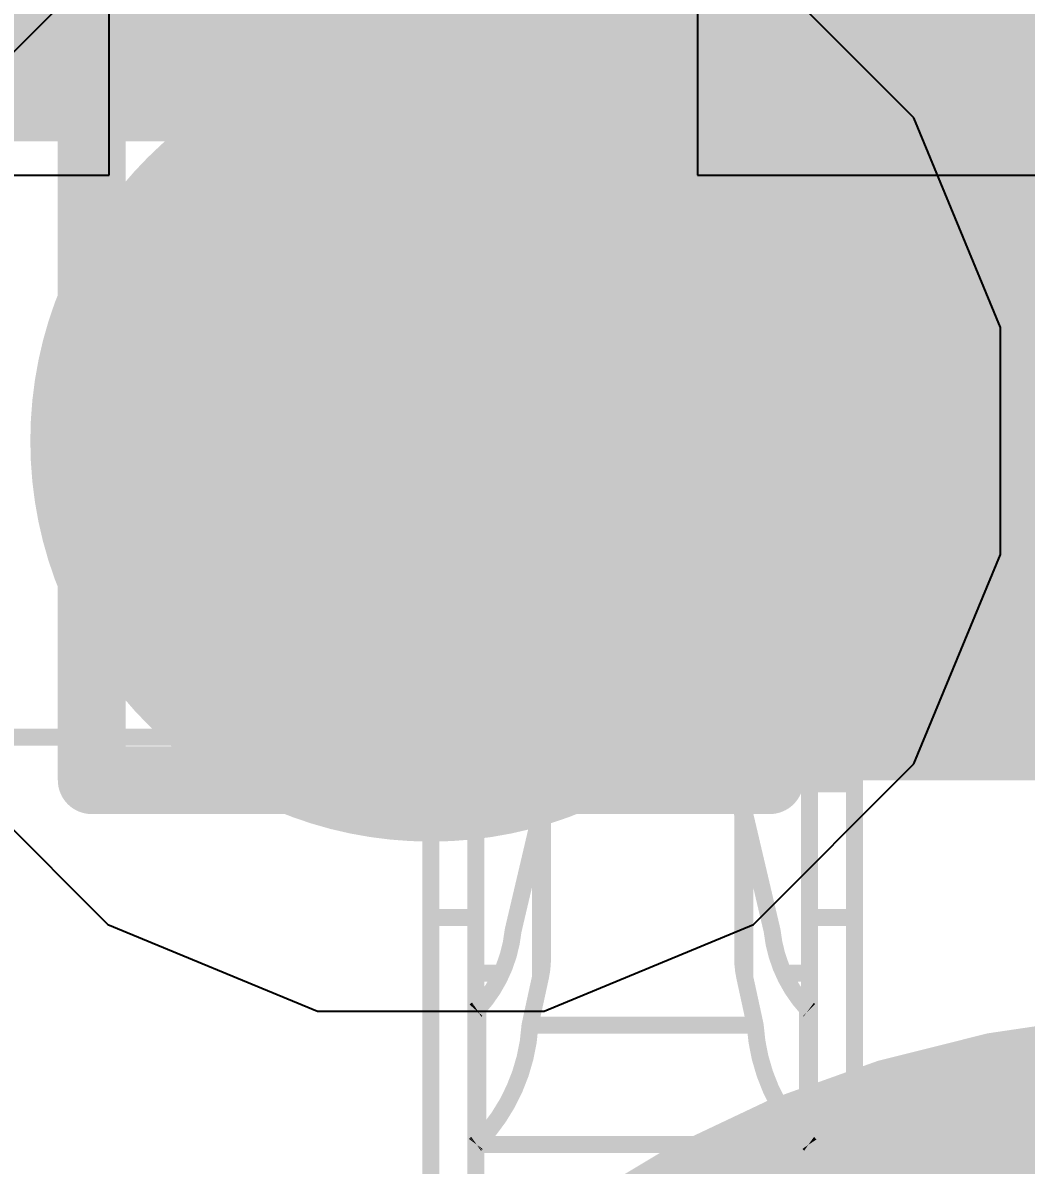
# Model space of a CAD drawing. Header units: inches. Extents: x -6 to 5433, y -4 to 5447.
# Drawn here: x 18.276 to 19.027, y 30.349 to 31.205 of the extents above; entities that cross this region are included whole.
import ezdxf

# ---------------------------------------------------------------- set-up
doc = ezdxf.new("R2010")
doc.units = ezdxf.units.IN
for name, color, linetype in [('Bottom Layer', 5, 'Continuous'), ('Bottom Overlay', 54, 'Continuous'), ('Drill Drawing', 1, 'Continuous'), ('Ground', 16, 'Continuous'), ('Mechanical 4', 56, 'Continuous'), ('Power', 76, 'Continuous'), ('Top Layer', 1, 'Continuous'), ('Top Solder', 216, 'Continuous'), ('Via Holes', 16, 'Continuous')]:
    doc.layers.add(name, color=color, linetype=linetype)
doc.styles.add('Arial', font='', dxfattribs={"height": 0.2})
doc.styles.get('Arial').set_extended_font_data('Arial')

# ---------------------------------------------------------------- blocks, each defined once
blk = doc.blocks.new('BL_R8812AF1_B_18')
at = {"layer": 'Bottom Overlay', "style": 'Arial', "text_generation_flag": 2}
blk.add_text('6', height=0.7, rotation=-180, dxfattribs=at).set_placement((-11.7982, -4.56821))
blk = doc.blocks.new('QTH_030_01_L_D_A_K_TR_154')
at = {"layer": 'Top Solder'}
for points in [[(-4.0041, -2.2594), (-3.4959, -2.2594), (-3.4959, -3.9126), (-4.0041, -3.9126)], [(-3.5041, -2.2594), (-2.9959, -2.2594), (-2.9959, -3.9126), (-3.5041, -3.9126)], [(-3.0041, -2.2594), (-2.4959, -2.2594), (-2.4959, -3.9126), (-3.0041, -3.9126)]]:
    blk.add_hatch(color=216, dxfattribs=at).paths.add_polyline_path(points)

msp = doc.modelspace()

# ---------------------------------------------------------------- hatches: boundary and pattern name
at = {"layer": 'Bottom Layer'}
h = msp.add_hatch(color=5, dxfattribs=at)
edge = h.paths.add_edge_path()
edge.add_arc((18.58115, 30.89171), 0.3, 0, 360)
at = {"layer": 'Ground'}
h = msp.add_hatch(color=16, dxfattribs=at)
edge = h.paths.add_edge_path()
edge.add_arc((18.58115, 30.89171), 0.3, 0, 360)
at = {"layer": 'Power'}
h = msp.add_hatch(color=76, dxfattribs=at)
edge = h.paths.add_edge_path()
edge.add_arc((18.58115, 30.89171), 0.3, 0, 360)
at = {"layer": 'Top Layer'}
h = msp.add_hatch(color=1, dxfattribs=at)
edge = h.paths.add_edge_path()
edge.add_arc((18.58115, 30.89171), 0.3, 0, 360)
at = {"layer": 'Via Holes'}
h = msp.add_hatch(color=7, dxfattribs=at)
edge = h.paths.add_edge_path()
edge.add_arc((18.58115, 30.89171), 0.15, 0, 360)

# ---------------------------------------------------------------- linework, layer by layer
at = {"layer": 'Bottom Layer'}
for points in [[(18.58115, 30.89171, 0.508, 0.508, 0), (20.54516, 30.89171, 0.508, 0.508, 0)], [(18.44298, 29.60111, 0.2794, 0.2794, -1), (19.89078, 29.60111, 0.2794, 0.2794, 0)]]:
    msp.add_lwpolyline(points, format="xyseb", dxfattribs=at)
msp.add_lwpolyline([(18.45415, 30.89171, 0.254, 0.254, 1), (18.70815, 30.89171, 0.254, 0.254, 1)], format="xyseb", close=True, dxfattribs=at)
at = {"layer": 'Drill Drawing'}
for points in [[(18.32715, 31.14571, 0.0508, 0.0508, 0), (18.83515, 31.14571, 0.0508, 0.0508, 0)], [(18.32715, 30.63771, 0.0508, 0.0508, 0), (18.32715, 31.14571, 0.0508, 0.0508, 0)], [(18.83515, 30.63771, 0.0508, 0.0508, 0), (18.83515, 31.14571, 0.0508, 0.0508, 0)], [(18.42875, 31.04411, 0.0508, 0.0508, 0), (18.73355, 31.04411, 0.0508, 0.0508, 0)], [(18.42875, 30.73931, 0.0508, 0.0508, 0), (18.42875, 31.04411, 0.0508, 0.0508, 0)], [(18.73355, 30.73931, 0.0508, 0.0508, 0), (18.73355, 31.04411, 0.0508, 0.0508, 0)], [(18.42875, 30.73931, 0.0508, 0.0508, 0), (18.73355, 30.73931, 0.0508, 0.0508, 0)], [(18.32715, 30.63771, 0.0508, 0.0508, 0), (18.83515, 30.63771, 0.0508, 0.0508, 0)]]:
    msp.add_lwpolyline(points, format="xyseb", dxfattribs=at)
for points in [[(18.31445, 31.14571, 0.0254, 0.0254, 1), (18.33985, 31.14571, 0.0254, 0.0254, 1)], [(18.31445, 31.14571, 0.0254, 0.0254, 1), (18.33985, 31.14571, 0.0254, 0.0254, 1)], [(18.82245, 31.14571, 0.0254, 0.0254, 1), (18.84785, 31.14571, 0.0254, 0.0254, 1)], [(18.82245, 31.14571, 0.0254, 0.0254, 1), (18.84785, 31.14571, 0.0254, 0.0254, 1)], [(18.41605, 31.04411, 0.0254, 0.0254, 1), (18.44145, 31.04411, 0.0254, 0.0254, 1)], [(18.41605, 31.04411, 0.0254, 0.0254, 1), (18.44145, 31.04411, 0.0254, 0.0254, 1)], [(18.72085, 31.04411, 0.0254, 0.0254, 1), (18.74625, 31.04411, 0.0254, 0.0254, 1)], [(18.72085, 31.04411, 0.0254, 0.0254, 1), (18.74625, 31.04411, 0.0254, 0.0254, 1)], [(18.41605, 30.73931, 0.0254, 0.0254, 1), (18.44145, 30.73931, 0.0254, 0.0254, 1)], [(18.41605, 30.73931, 0.0254, 0.0254, 1), (18.44145, 30.73931, 0.0254, 0.0254, 1)], [(18.72085, 30.73931, 0.0254, 0.0254, 1), (18.74625, 30.73931, 0.0254, 0.0254, 1)], [(18.72085, 30.73931, 0.0254, 0.0254, 1), (18.74625, 30.73931, 0.0254, 0.0254, 1)], [(18.31445, 30.63771, 0.0254, 0.0254, 1), (18.33985, 30.63771, 0.0254, 0.0254, 1)], [(18.31445, 30.63771, 0.0254, 0.0254, 1), (18.33985, 30.63771, 0.0254, 0.0254, 1)], [(18.82245, 30.63771, 0.0254, 0.0254, 1), (18.84785, 30.63771, 0.0254, 0.0254, 1)], [(18.82245, 30.63771, 0.0254, 0.0254, 1), (18.84785, 30.63771, 0.0254, 0.0254, 1)]]:
    msp.add_lwpolyline(points, format="xyseb", close=True, dxfattribs=at)
at = {"layer": 'Mechanical 4'}
for points in [[(18.58115, 31.07495, 0.0127, 0.0127, 0), (18.89865, 31.07495, 0.0127, 0.0127, 0)], [(18.58115, 30.28745, 0.0127, 0.0127, 0), (18.58115, 31.07495, 0.0127, 0.0127, 0)], [(18.89865, 30.66995, 0.0127, 0.0127, 0), (18.89865, 31.07495, 0.0127, 0.0127, 0)], [(18.58115, 30.91494, 0.0127, 0.0127, 0), (18.89865, 30.91494, 0.0127, 0.0127, 0)], [(18.61491, 30.89441, 0.0127, 0.0127, 0), (18.86491, 30.89441, 0.0127, 0.0127, 0)], [(18.61491, 30.28745, 0.0127, 0.0127, 0), (18.61491, 30.89441, 0.0127, 0.0127, 0)], [(18.86491, 30.28745, 0.0127, 0.0127, 0), (18.86491, 30.89441, 0.0127, 0.0127, 0)], [(18.61491, 30.83774, 0.0127, 0.0127, 0), (18.86491, 30.83774, 0.0127, 0.0127, 0)], [(18.66491, 30.7237, 0.0127, 0.0127, -0.247377), (18.68891, 30.76494, 0.0127, 0.0127, 0)], [(18.68892, 30.76494, 0.0127, 0.0127, 0), (18.79089, 30.76494, 0.0127, 0.0127, 0)], [(18.68892, 30.65528, 0.0127, 0.0127, 0), (18.68892, 30.76494, 0.0127, 0.0127, 0)], [(18.79089, 30.65528, 0.0127, 0.0127, 0), (18.79089, 30.76494, 0.0127, 0.0127, 0)], [(18.7909, 30.76494, 0.0127, 0.0127, -0.247377), (18.81491, 30.7237, 0.0127, 0.0127, 0)], [(18.66491, 30.50435, 0.0127, 0.0127, 0), (18.66491, 30.7237, 0.0127, 0.0127, 0)], [(18.81491, 30.50435, 0.0127, 0.0127, 0), (18.81491, 30.7237, 0.0127, 0.0127, 0)], [(18.26365, 30.66995, 0.0127, 0.0127, 0), (18.58115, 30.66995, 0.0127, 0.0127, 0)], [(18.89865, 30.66995, 0.0127, 0.0127, 0), (19.21615, 30.66995, 0.0127, 0.0127, 0)], [(18.89865, 30.28745, 0.0127, 0.0127, 0), (18.89865, 30.66995, 0.0127, 0.0127, 0)], [(18.66491, 30.61071, 0.0127, 0.0127, -0.23748), (18.68891, 30.65529, 0.0127, 0.0127, 0)], [(18.68892, 30.65528, 0.0127, 0.0127, 0), (18.79089, 30.65528, 0.0127, 0.0127, 0)], [(18.7909, 30.65529, 0.0127, 0.0127, -0.23748), (18.81491, 30.61071, 0.0127, 0.0127, 0)], [(18.58115, 30.63495, 0.0127, 0.0127, 0), (18.61491, 30.63495, 0.0127, 0.0127, 0)], [(18.86491, 30.63495, 0.0127, 0.0127, 0), (18.89865, 30.63495, 0.0127, 0.0127, 0)], [(18.66491, 30.62526, 0.0127, 0.0127, -0.057864), (18.66339, 30.61223, 0.0127, 0.0127, 0)], [(18.81642, 30.61223, 0.0127, 0.0127, -0.057864), (18.81491, 30.62526, 0.0127, 0.0127, 0)], [(18.64286, 30.52495, 0.0127, 0.0127, 0), (18.66339, 30.61223, 0.0127, 0.0127, 0)], [(18.66339, 30.49028, 0.0127, 0.0127, 0), (18.66339, 30.61223, 0.0127, 0.0127, 0)], [(18.81642, 30.61223, 0.0127, 0.0127, 0), (18.83694, 30.52495, 0.0127, 0.0127, 0)], [(18.81642, 30.49028, 0.0127, 0.0127, 0), (18.81642, 30.61223, 0.0127, 0.0127, 0)], [(18.58115, 30.53495, 0.0127, 0.0127, 0), (18.61491, 30.53495, 0.0127, 0.0127, 0)], [(18.86491, 30.53495, 0.0127, 0.0127, 0), (18.89865, 30.53495, 0.0127, 0.0127, 0)], [(18.64287, 30.52495, 0.0127, 0.0127, -0.162591), (18.61642, 30.46645, 0.0127, 0.0127, 0)], [(18.86339, 30.46645, 0.0127, 0.0127, -0.162591), (18.83694, 30.52495, 0.0127, 0.0127, 0)], [(18.66491, 30.50435, 0.0127, 0.0127, -0.053658), (18.66339, 30.49028, 0.0127, 0.0127, 0)], [(18.81642, 30.49028, 0.0127, 0.0127, -0.053658), (18.81491, 30.50435, 0.0127, 0.0127, 0)], [(18.61491, 30.49328, 0.0127, 0.0127, 0), (18.63357, 30.49328, 0.0127, 0.0127, 0)], [(18.65553, 30.45418, 0.0127, 0.0127, 0), (18.66339, 30.49028, 0.0127, 0.0127, 0)], [(18.81642, 30.49028, 0.0127, 0.0127, 0), (18.82428, 30.45418, 0.0127, 0.0127, 0)], [(18.84624, 30.49328, 0.0127, 0.0127, 0), (18.86491, 30.49328, 0.0127, 0.0127, 0)], [(18.61491, 30.46521, 0.0127, 0.0127, -0.011022), (18.61494, 30.4653, 0.0127, 0.0127, 0)], [(18.61494, 30.4653, 0.0127, 0.0127, -0.028404), (18.61499, 30.46539, 0.0127, 0.0127, 0)], [(18.61499, 30.46539, 0.0127, 0.0127, -0.035041), (18.61505, 30.46549, 0.0127, 0.0127, 0)], [(18.61505, 30.46549, 0.0127, 0.0127, -0.032319), (18.61515, 30.46559, 0.0127, 0.0127, 0)], [(18.61515, 30.46559, 0.0127, 0.0127, -0.024462), (18.61529, 30.46571, 0.0127, 0.0127, 0)], [(18.61529, 30.46571, 0.0127, 0.0127, -0.013729), (18.61547, 30.46584, 0.0127, 0.0127, 0)], [(18.61547, 30.46584, 0.0127, 0.0127, -0.00812), (18.61568, 30.46599, 0.0127, 0.0127, 0)], [(18.61568, 30.46599, 0.0127, 0.0127, -0.004821), (18.61591, 30.46614, 0.0127, 0.0127, 0)], [(18.61591, 30.46614, 0.0127, 0.0127, 0), (18.61642, 30.46645, 0.0127, 0.0127, 0)], [(18.61642, 30.36608, 0.0127, 0.0127, 0), (18.61642, 30.46645, 0.0127, 0.0127, 0)], [(18.86339, 30.46645, 0.0127, 0.0127, 0), (18.86365, 30.46629, 0.0127, 0.0127, 0)], [(18.86339, 30.36608, 0.0127, 0.0127, 0), (18.86339, 30.46645, 0.0127, 0.0127, 0)], [(18.86365, 30.46629, 0.0127, 0.0127, 0), (18.86391, 30.46613, 0.0127, 0.0127, 0)], [(18.86391, 30.46613, 0.0127, 0.0127, -0.006055), (18.86415, 30.46598, 0.0127, 0.0127, 0)], [(18.86415, 30.46598, 0.0127, 0.0127, -0.010737), (18.86436, 30.46584, 0.0127, 0.0127, 0)], [(18.86436, 30.46584, 0.0127, 0.0127, -0.018562), (18.86452, 30.46571, 0.0127, 0.0127, 0)], [(18.86452, 30.46572, 0.0127, 0.0127, -0.023386), (18.86465, 30.4656, 0.0127, 0.0127, 0)], [(18.86465, 30.4656, 0.0127, 0.0127, -0.054321), (18.86481, 30.4654, 0.0127, 0.0127, 0)], [(18.86481, 30.4654, 0.0127, 0.0127, -0.028597), (18.86491, 30.46521, 0.0127, 0.0127, 0)], [(18.65553, 30.45418, 0.0127, 0.0127, -0.179894), (18.61642, 30.36608, 0.0127, 0.0127, 0)], [(18.65553, 30.45418, 0.0127, 0.0127, 0), (18.82428, 30.45418, 0.0127, 0.0127, 0)], [(18.86339, 30.36608, 0.0127, 0.0127, -0.179894), (18.82428, 30.45418, 0.0127, 0.0127, 0)], [(18.61491, 30.36515, 0.0127, 0.0127, -0.013234), (18.61494, 30.36521, 0.0127, 0.0127, 0)], [(18.61491, 30.36495, 0.0127, 0.0127, 0), (18.86491, 30.36495, 0.0127, 0.0127, 0)], [(18.61494, 30.36521, 0.0127, 0.0127, -0.032689), (18.61499, 30.36528, 0.0127, 0.0127, 0)], [(18.61499, 30.36528, 0.0127, 0.0127, -0.037446), (18.61505, 30.36535, 0.0127, 0.0127, 0)], [(18.61505, 30.36535, 0.0127, 0.0127, -0.031881), (18.61515, 30.36543, 0.0127, 0.0127, 0)], [(18.61515, 30.36543, 0.0127, 0.0127, -0.02262), (18.61529, 30.36552, 0.0127, 0.0127, 0)], [(18.61529, 30.36552, 0.0127, 0.0127, -0.012209), (18.61547, 30.36562, 0.0127, 0.0127, 0)], [(18.61547, 30.36562, 0.0127, 0.0127, -0.00707), (18.61568, 30.36573, 0.0127, 0.0127, 0)], [(18.61568, 30.36573, 0.0127, 0.0127, 0), (18.61591, 30.36584, 0.0127, 0.0127, 0)], [(18.61591, 30.36584, 0.0127, 0.0127, 0), (18.61642, 30.36608, 0.0127, 0.0127, 0)], [(18.86339, 30.36608, 0.0127, 0.0127, 0), (18.86365, 30.36595, 0.0127, 0.0127, 0)], [(18.86365, 30.36595, 0.0127, 0.0127, 0), (18.86391, 30.36584, 0.0127, 0.0127, 0)], [(18.86391, 30.36584, 0.0127, 0.0127, -0.005205), (18.86415, 30.36573, 0.0127, 0.0127, 0)], [(18.86415, 30.36572, 0.0127, 0.0127, -0.009376), (18.86435, 30.36562, 0.0127, 0.0127, 0)], [(18.86435, 30.36562, 0.0127, 0.0127, -0.016687), (18.86452, 30.36552, 0.0127, 0.0127, 0)], [(18.86452, 30.36552, 0.0127, 0.0127, -0.021994), (18.86465, 30.36543, 0.0127, 0.0127, 0)], [(18.86464, 30.36543, 0.0127, 0.0127, -0.026751), (18.86474, 30.36535, 0.0127, 0.0127, 0)], [(18.86474, 30.36535, 0.0127, 0.0127, -0.028288), (18.86481, 30.36528, 0.0127, 0.0127, 0)], [(18.86481, 30.36528, 0.0127, 0.0127, -0.032605), (18.86491, 30.36515, 0.0127, 0.0127, 0)]]:
    msp.add_lwpolyline(points, format="xyseb", dxfattribs=at)
for points in [[(18.57798, 31.07495, 0.00635, 0.00635, 1), (18.58433, 31.07495, 0.00635, 0.00635, 1)], [(18.57798, 31.07495, 0.00635, 0.00635, 1), (18.58433, 31.07495, 0.00635, 0.00635, 1)], [(18.89548, 31.07495, 0.00635, 0.00635, 1), (18.90183, 31.07495, 0.00635, 0.00635, 1)], [(18.89548, 31.07495, 0.00635, 0.00635, 1), (18.90183, 31.07495, 0.00635, 0.00635, 1)], [(18.57798, 30.91494, 0.00635, 0.00635, 1), (18.58433, 30.91494, 0.00635, 0.00635, 1)], [(18.89548, 30.91494, 0.00635, 0.00635, 1), (18.90183, 30.91494, 0.00635, 0.00635, 1)], [(18.61173, 30.89441, 0.00635, 0.00635, 1), (18.61808, 30.89441, 0.00635, 0.00635, 1)], [(18.61173, 30.89441, 0.00635, 0.00635, 1), (18.61808, 30.89441, 0.00635, 0.00635, 1)], [(18.86173, 30.89441, 0.00635, 0.00635, 1), (18.86808, 30.89441, 0.00635, 0.00635, 1)], [(18.86173, 30.89441, 0.00635, 0.00635, 1), (18.86808, 30.89441, 0.00635, 0.00635, 1)], [(18.61173, 30.83774, 0.00635, 0.00635, 1), (18.61808, 30.83774, 0.00635, 0.00635, 1)], [(18.86173, 30.83774, 0.00635, 0.00635, 1), (18.86808, 30.83774, 0.00635, 0.00635, 1)], [(18.68574, 30.76494, 0.00635, 0.00635, 1), (18.69209, 30.76494, 0.00635, 0.00635, 1)], [(18.68574, 30.76494, 0.00635, 0.00635, 1), (18.69209, 30.76494, 0.00635, 0.00635, 1)], [(18.68574, 30.76494, 0.00635, 0.00635, 1), (18.69209, 30.76494, 0.00635, 0.00635, 1)], [(18.78772, 30.76494, 0.00635, 0.00635, 1), (18.79407, 30.76494, 0.00635, 0.00635, 1)], [(18.78772, 30.76494, 0.00635, 0.00635, 1), (18.79407, 30.76494, 0.00635, 0.00635, 1)], [(18.78772, 30.76494, 0.00635, 0.00635, 1), (18.79407, 30.76494, 0.00635, 0.00635, 1)], [(18.66173, 30.7237, 0.00635, 0.00635, 1), (18.66808, 30.7237, 0.00635, 0.00635, 1)], [(18.66173, 30.7237, 0.00635, 0.00635, 1), (18.66808, 30.7237, 0.00635, 0.00635, 1)], [(18.81173, 30.7237, 0.00635, 0.00635, 1), (18.81808, 30.7237, 0.00635, 0.00635, 1)], [(18.81173, 30.7237, 0.00635, 0.00635, 1), (18.81808, 30.7237, 0.00635, 0.00635, 1)], [(18.57798, 30.66995, 0.00635, 0.00635, 1), (18.58433, 30.66995, 0.00635, 0.00635, 1)], [(18.89548, 30.66995, 0.00635, 0.00635, 1), (18.90183, 30.66995, 0.00635, 0.00635, 1)], [(18.89548, 30.66995, 0.00635, 0.00635, 1), (18.90183, 30.66995, 0.00635, 0.00635, 1)], [(18.89548, 30.66995, 0.00635, 0.00635, 1), (18.90183, 30.66995, 0.00635, 0.00635, 1)], [(18.68574, 30.65529, 0.00635, 0.00635, 1), (18.69209, 30.65529, 0.00635, 0.00635, 1)], [(18.68574, 30.65528, 0.00635, 0.00635, 1), (18.69209, 30.65528, 0.00635, 0.00635, 1)], [(18.68574, 30.65528, 0.00635, 0.00635, 1), (18.69209, 30.65528, 0.00635, 0.00635, 1)], [(18.78772, 30.65528, 0.00635, 0.00635, 1), (18.79407, 30.65528, 0.00635, 0.00635, 1)], [(18.78772, 30.65528, 0.00635, 0.00635, 1), (18.79407, 30.65528, 0.00635, 0.00635, 1)], [(18.78772, 30.65529, 0.00635, 0.00635, 1), (18.79407, 30.65529, 0.00635, 0.00635, 1)], [(18.57798, 30.63495, 0.00635, 0.00635, 1), (18.58433, 30.63495, 0.00635, 0.00635, 1)], [(18.61173, 30.63495, 0.00635, 0.00635, 1), (18.61808, 30.63495, 0.00635, 0.00635, 1)], [(18.86173, 30.63495, 0.00635, 0.00635, 1), (18.86808, 30.63495, 0.00635, 0.00635, 1)], [(18.89548, 30.63495, 0.00635, 0.00635, 1), (18.90183, 30.63495, 0.00635, 0.00635, 1)], [(18.66173, 30.62526, 0.00635, 0.00635, 1), (18.66808, 30.62526, 0.00635, 0.00635, 1)], [(18.81173, 30.62526, 0.00635, 0.00635, 1), (18.81808, 30.62526, 0.00635, 0.00635, 1)], [(18.66021, 30.61223, 0.00635, 0.00635, 1), (18.66656, 30.61223, 0.00635, 0.00635, 1)], [(18.66021, 30.61223, 0.00635, 0.00635, 1), (18.66656, 30.61223, 0.00635, 0.00635, 1)], [(18.66021, 30.61223, 0.00635, 0.00635, 1), (18.66656, 30.61223, 0.00635, 0.00635, 1)], [(18.66173, 30.61071, 0.00635, 0.00635, 1), (18.66808, 30.61071, 0.00635, 0.00635, 1)], [(18.81173, 30.61071, 0.00635, 0.00635, 1), (18.81808, 30.61071, 0.00635, 0.00635, 1)], [(18.81325, 30.61223, 0.00635, 0.00635, 1), (18.8196, 30.61223, 0.00635, 0.00635, 1)], [(18.81325, 30.61223, 0.00635, 0.00635, 1), (18.8196, 30.61223, 0.00635, 0.00635, 1)], [(18.81325, 30.61223, 0.00635, 0.00635, 1), (18.8196, 30.61223, 0.00635, 0.00635, 1)], [(18.57798, 30.53495, 0.00635, 0.00635, 1), (18.58433, 30.53495, 0.00635, 0.00635, 1)], [(18.61173, 30.53495, 0.00635, 0.00635, 1), (18.61808, 30.53495, 0.00635, 0.00635, 1)], [(18.86173, 30.53495, 0.00635, 0.00635, 1), (18.86808, 30.53495, 0.00635, 0.00635, 1)], [(18.89548, 30.53495, 0.00635, 0.00635, 1), (18.90183, 30.53495, 0.00635, 0.00635, 1)], [(18.63969, 30.52495, 0.00635, 0.00635, 1), (18.64604, 30.52495, 0.00635, 0.00635, 1)], [(18.63969, 30.52495, 0.00635, 0.00635, 1), (18.64604, 30.52495, 0.00635, 0.00635, 1)], [(18.83377, 30.52495, 0.00635, 0.00635, 1), (18.84012, 30.52495, 0.00635, 0.00635, 1)], [(18.83377, 30.52495, 0.00635, 0.00635, 1), (18.84012, 30.52495, 0.00635, 0.00635, 1)], [(18.66173, 30.50435, 0.00635, 0.00635, 1), (18.66808, 30.50435, 0.00635, 0.00635, 1)], [(18.66173, 30.50435, 0.00635, 0.00635, 1), (18.66808, 30.50435, 0.00635, 0.00635, 1)], [(18.81173, 30.50435, 0.00635, 0.00635, 1), (18.81808, 30.50435, 0.00635, 0.00635, 1)], [(18.81173, 30.50435, 0.00635, 0.00635, 1), (18.81808, 30.50435, 0.00635, 0.00635, 1)], [(18.61173, 30.49328, 0.00635, 0.00635, 1), (18.61808, 30.49328, 0.00635, 0.00635, 1)], [(18.63039, 30.49328, 0.00635, 0.00635, 1), (18.63674, 30.49328, 0.00635, 0.00635, 1)], [(18.66021, 30.49028, 0.00635, 0.00635, 1), (18.66656, 30.49028, 0.00635, 0.00635, 1)], [(18.66021, 30.49028, 0.00635, 0.00635, 1), (18.66656, 30.49028, 0.00635, 0.00635, 1)], [(18.66021, 30.49028, 0.00635, 0.00635, 1), (18.66656, 30.49028, 0.00635, 0.00635, 1)], [(18.81325, 30.49028, 0.00635, 0.00635, 1), (18.8196, 30.49028, 0.00635, 0.00635, 1)], [(18.81325, 30.49028, 0.00635, 0.00635, 1), (18.8196, 30.49028, 0.00635, 0.00635, 1)], [(18.81325, 30.49028, 0.00635, 0.00635, 1), (18.8196, 30.49028, 0.00635, 0.00635, 1)], [(18.84307, 30.49328, 0.00635, 0.00635, 1), (18.84942, 30.49328, 0.00635, 0.00635, 1)], [(18.86173, 30.49328, 0.00635, 0.00635, 1), (18.86808, 30.49328, 0.00635, 0.00635, 1)], [(18.61173, 30.46521, 0.00635, 0.00635, 1), (18.61808, 30.46521, 0.00635, 0.00635, 1)], [(18.61177, 30.4653, 0.00635, 0.00635, 1), (18.61812, 30.4653, 0.00635, 0.00635, 1)], [(18.61177, 30.4653, 0.00635, 0.00635, 1), (18.61812, 30.4653, 0.00635, 0.00635, 1)], [(18.61181, 30.46539, 0.00635, 0.00635, 1), (18.61816, 30.46539, 0.00635, 0.00635, 1)], [(18.61181, 30.46539, 0.00635, 0.00635, 1), (18.61816, 30.46539, 0.00635, 0.00635, 1)], [(18.61188, 30.46549, 0.00635, 0.00635, 1), (18.61823, 30.46549, 0.00635, 0.00635, 1)], [(18.61188, 30.46549, 0.00635, 0.00635, 1), (18.61823, 30.46549, 0.00635, 0.00635, 1)], [(18.61198, 30.46559, 0.00635, 0.00635, 1), (18.61833, 30.46559, 0.00635, 0.00635, 1)], [(18.61198, 30.46559, 0.00635, 0.00635, 1), (18.61833, 30.46559, 0.00635, 0.00635, 1)], [(18.61212, 30.46571, 0.00635, 0.00635, 1), (18.61847, 30.46571, 0.00635, 0.00635, 1)], [(18.61211, 30.46571, 0.00635, 0.00635, 1), (18.61846, 30.46571, 0.00635, 0.00635, 1)], [(18.61229, 30.46584, 0.00635, 0.00635, 1), (18.61864, 30.46584, 0.00635, 0.00635, 1)], [(18.61229, 30.46584, 0.00635, 0.00635, 1), (18.61864, 30.46584, 0.00635, 0.00635, 1)], [(18.6125, 30.46599, 0.00635, 0.00635, 1), (18.61885, 30.46599, 0.00635, 0.00635, 1)], [(18.61251, 30.46599, 0.00635, 0.00635, 1), (18.61886, 30.46599, 0.00635, 0.00635, 1)], [(18.61274, 30.46614, 0.00635, 0.00635, 1), (18.61909, 30.46614, 0.00635, 0.00635, 1)], [(18.61274, 30.46614, 0.00635, 0.00635, 1), (18.61909, 30.46614, 0.00635, 0.00635, 1)], [(18.61325, 30.46645, 0.00635, 0.00635, 1), (18.6196, 30.46645, 0.00635, 0.00635, 1)], [(18.61325, 30.46645, 0.00635, 0.00635, 1), (18.6196, 30.46645, 0.00635, 0.00635, 1)], [(18.61325, 30.46645, 0.00635, 0.00635, 1), (18.6196, 30.46645, 0.00635, 0.00635, 1)], [(18.86021, 30.46645, 0.00635, 0.00635, 1), (18.86656, 30.46645, 0.00635, 0.00635, 1)], [(18.86021, 30.46645, 0.00635, 0.00635, 1), (18.86656, 30.46645, 0.00635, 0.00635, 1)], [(18.86021, 30.46645, 0.00635, 0.00635, 1), (18.86656, 30.46645, 0.00635, 0.00635, 1)], [(18.86048, 30.46629, 0.00635, 0.00635, 1), (18.86683, 30.46629, 0.00635, 0.00635, 1)], [(18.86048, 30.46629, 0.00635, 0.00635, 1), (18.86683, 30.46629, 0.00635, 0.00635, 1)], [(18.86074, 30.46613, 0.00635, 0.00635, 1), (18.86709, 30.46613, 0.00635, 0.00635, 1)], [(18.86073, 30.46613, 0.00635, 0.00635, 1), (18.86708, 30.46613, 0.00635, 0.00635, 1)], [(18.86097, 30.46598, 0.00635, 0.00635, 1), (18.86732, 30.46598, 0.00635, 0.00635, 1)], [(18.86098, 30.46598, 0.00635, 0.00635, 1), (18.86733, 30.46598, 0.00635, 0.00635, 1)], [(18.86118, 30.46584, 0.00635, 0.00635, 1), (18.86753, 30.46584, 0.00635, 0.00635, 1)], [(18.86118, 30.46584, 0.00635, 0.00635, 1), (18.86753, 30.46584, 0.00635, 0.00635, 1)], [(18.86135, 30.46572, 0.00635, 0.00635, 1), (18.8677, 30.46572, 0.00635, 0.00635, 1)], [(18.86135, 30.46571, 0.00635, 0.00635, 1), (18.8677, 30.46571, 0.00635, 0.00635, 1)], [(18.86147, 30.4656, 0.00635, 0.00635, 1), (18.86782, 30.4656, 0.00635, 0.00635, 1)], [(18.86147, 30.4656, 0.00635, 0.00635, 1), (18.86782, 30.4656, 0.00635, 0.00635, 1)], [(18.86163, 30.4654, 0.00635, 0.00635, 1), (18.86798, 30.4654, 0.00635, 0.00635, 1)], [(18.86163, 30.4654, 0.00635, 0.00635, 1), (18.86798, 30.4654, 0.00635, 0.00635, 1)], [(18.86173, 30.46521, 0.00635, 0.00635, 1), (18.86808, 30.46521, 0.00635, 0.00635, 1)], [(18.65236, 30.45418, 0.00635, 0.00635, 1), (18.65871, 30.45418, 0.00635, 0.00635, 1)], [(18.65236, 30.45418, 0.00635, 0.00635, 1), (18.65871, 30.45418, 0.00635, 0.00635, 1)], [(18.65236, 30.45418, 0.00635, 0.00635, 1), (18.65871, 30.45418, 0.00635, 0.00635, 1)], [(18.8211, 30.45418, 0.00635, 0.00635, 1), (18.82745, 30.45418, 0.00635, 0.00635, 1)], [(18.8211, 30.45418, 0.00635, 0.00635, 1), (18.82745, 30.45418, 0.00635, 0.00635, 1)], [(18.8211, 30.45418, 0.00635, 0.00635, 1), (18.82745, 30.45418, 0.00635, 0.00635, 1)], [(18.61173, 30.36515, 0.00635, 0.00635, 1), (18.61808, 30.36515, 0.00635, 0.00635, 1)], [(18.61173, 30.36495, 0.00635, 0.00635, 1), (18.61808, 30.36495, 0.00635, 0.00635, 1)], [(18.61177, 30.36521, 0.00635, 0.00635, 1), (18.61812, 30.36521, 0.00635, 0.00635, 1)], [(18.61177, 30.36521, 0.00635, 0.00635, 1), (18.61812, 30.36521, 0.00635, 0.00635, 1)], [(18.61181, 30.36528, 0.00635, 0.00635, 1), (18.61816, 30.36528, 0.00635, 0.00635, 1)], [(18.61181, 30.36528, 0.00635, 0.00635, 1), (18.61816, 30.36528, 0.00635, 0.00635, 1)], [(18.61188, 30.36535, 0.00635, 0.00635, 1), (18.61823, 30.36535, 0.00635, 0.00635, 1)], [(18.61188, 30.36535, 0.00635, 0.00635, 1), (18.61823, 30.36535, 0.00635, 0.00635, 1)], [(18.61197, 30.36543, 0.00635, 0.00635, 1), (18.61832, 30.36543, 0.00635, 0.00635, 1)], [(18.61198, 30.36543, 0.00635, 0.00635, 1), (18.61833, 30.36543, 0.00635, 0.00635, 1)], [(18.61211, 30.36552, 0.00635, 0.00635, 1), (18.61846, 30.36552, 0.00635, 0.00635, 1)], [(18.61211, 30.36552, 0.00635, 0.00635, 1), (18.61846, 30.36552, 0.00635, 0.00635, 1)], [(18.61229, 30.36562, 0.00635, 0.00635, 1), (18.61864, 30.36562, 0.00635, 0.00635, 1)], [(18.61229, 30.36562, 0.00635, 0.00635, 1), (18.61864, 30.36562, 0.00635, 0.00635, 1)], [(18.6125, 30.36573, 0.00635, 0.00635, 1), (18.61885, 30.36573, 0.00635, 0.00635, 1)], [(18.6125, 30.36573, 0.00635, 0.00635, 1), (18.61885, 30.36573, 0.00635, 0.00635, 1)], [(18.61274, 30.36584, 0.00635, 0.00635, 1), (18.61909, 30.36584, 0.00635, 0.00635, 1)], [(18.61274, 30.36584, 0.00635, 0.00635, 1), (18.61909, 30.36584, 0.00635, 0.00635, 1)], [(18.61325, 30.36608, 0.00635, 0.00635, 1), (18.6196, 30.36608, 0.00635, 0.00635, 1)], [(18.61325, 30.36608, 0.00635, 0.00635, 1), (18.6196, 30.36608, 0.00635, 0.00635, 1)], [(18.61325, 30.36608, 0.00635, 0.00635, 1), (18.6196, 30.36608, 0.00635, 0.00635, 1)], [(18.86021, 30.36608, 0.00635, 0.00635, 1), (18.86656, 30.36608, 0.00635, 0.00635, 1)], [(18.86021, 30.36608, 0.00635, 0.00635, 1), (18.86656, 30.36608, 0.00635, 0.00635, 1)], [(18.86021, 30.36608, 0.00635, 0.00635, 1), (18.86656, 30.36608, 0.00635, 0.00635, 1)], [(18.86048, 30.36595, 0.00635, 0.00635, 1), (18.86683, 30.36595, 0.00635, 0.00635, 1)], [(18.86048, 30.36595, 0.00635, 0.00635, 1), (18.86683, 30.36595, 0.00635, 0.00635, 1)], [(18.86074, 30.36584, 0.00635, 0.00635, 1), (18.86709, 30.36584, 0.00635, 0.00635, 1)], [(18.86074, 30.36584, 0.00635, 0.00635, 1), (18.86709, 30.36584, 0.00635, 0.00635, 1)], [(18.86098, 30.36573, 0.00635, 0.00635, 1), (18.86733, 30.36573, 0.00635, 0.00635, 1)], [(18.86097, 30.36572, 0.00635, 0.00635, 1), (18.86732, 30.36572, 0.00635, 0.00635, 1)], [(18.86118, 30.36562, 0.00635, 0.00635, 1), (18.86753, 30.36562, 0.00635, 0.00635, 1)], [(18.86118, 30.36562, 0.00635, 0.00635, 1), (18.86753, 30.36562, 0.00635, 0.00635, 1)], [(18.86135, 30.36552, 0.00635, 0.00635, 1), (18.8677, 30.36552, 0.00635, 0.00635, 1)], [(18.86135, 30.36552, 0.00635, 0.00635, 1), (18.8677, 30.36552, 0.00635, 0.00635, 1)], [(18.86147, 30.36543, 0.00635, 0.00635, 1), (18.86782, 30.36543, 0.00635, 0.00635, 1)], [(18.86147, 30.36543, 0.00635, 0.00635, 1), (18.86782, 30.36543, 0.00635, 0.00635, 1)], [(18.86156, 30.36535, 0.00635, 0.00635, 1), (18.86791, 30.36535, 0.00635, 0.00635, 1)], [(18.86157, 30.36535, 0.00635, 0.00635, 1), (18.86792, 30.36535, 0.00635, 0.00635, 1)], [(18.86163, 30.36528, 0.00635, 0.00635, 1), (18.86798, 30.36528, 0.00635, 0.00635, 1)], [(18.86163, 30.36528, 0.00635, 0.00635, 1), (18.86798, 30.36528, 0.00635, 0.00635, 1)], [(18.86173, 30.36515, 0.00635, 0.00635, 1), (18.86808, 30.36515, 0.00635, 0.00635, 1)], [(18.86173, 30.36495, 0.00635, 0.00635, 1), (18.86808, 30.36495, 0.00635, 0.00635, 1)]]:
    msp.add_lwpolyline(points, format="xyseb", close=True, dxfattribs=at)
at = {"layer": 'Power'}
for p, q in [((18.33928, 31.2537), (18.21916, 31.13358)), ((18.94314, 31.13358), (18.82303, 31.2537)), ((19.00815, 30.97664), (18.94314, 31.13358)), ((19.00815, 30.80677), (19.00815, 30.97664)), ((18.94314, 30.64983), (19.00815, 30.80677)), ((18.21916, 30.64983), (18.33928, 30.52972)), ((18.82303, 30.52972), (18.94314, 30.64983)), ((18.33928, 30.52972), (18.49622, 30.46471)), ((18.66609, 30.46471), (18.82303, 30.52972)), ((18.49622, 30.46471), (18.66609, 30.46471))]:
    msp.add_line(p, q, dxfattribs=at)
at = {"layer": 'Top Layer'}
for p, q in [((18.3401, 31.09075), (18.3401, 32.79475)), ((18.7811, 32.79475), (18.7811, 31.09075)), ((15.33252, 31.09075), (18.3401, 31.09075)), ((18.7811, 31.09075), (19.31008, 31.09075))]:
    msp.add_line(p, q, dxfattribs=at)

# ---------------------------------------------------------------- block references
for name, p, rotation in [('BL_R8812AF1_B_18', (23.9484, 19.63366), 270), ('QTH_030_01_L_D_A_K_TR_154', (15.3106, 28.85675), 180)]:
    msp.add_blockref(name, p, dxfattribs=dict(rotation=rotation))

doc.saveas('drawing.dxf')
